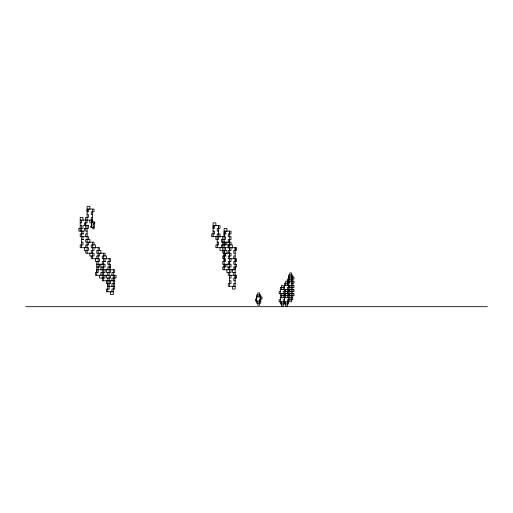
<?xml version="1.0" encoding="UTF-8"?>
<svg xmlns="http://www.w3.org/2000/svg" width="513" height="513" viewBox="0 0 513 513"><rect width="100%" height="100%" fill="white"/><g stroke="black" fill="none" stroke-linecap="round" stroke-linejoin="round"><path stroke-width="0.77" d="M96.765 272.512L96.765 269.755L114.694 269.755L114.694 272.512L111.937 272.512L111.937 275.269M107.794 283.548L107.794 286.305L114.694 286.305M218.615 228.381L218.615 225.617L218.615 239.411L215.858 239.411L215.858 236.653M224.13 266.997L224.13 264.24M224.13 261.483L224.13 250.447M224.13 244.932L224.13 241.777M224.13 237.044L224.13 228.381L226.893 228.381L226.893 231.53M228.272 247.689L228.272 244.932L228.272 248.08M229.651 264.24L229.651 261.483M229.651 255.961L229.651 253.204M229.651 250.447L229.651 239.411M229.651 233.896L229.651 231.139L229.651 244.932M235.166 278.033L235.166 275.269M235.166 266.997L235.166 269.755L222.751 269.755L222.751 266.997L225.508 266.997L225.508 264.24M235.166 261.483L235.166 258.719M235.166 250.447L235.166 247.689L235.166 289.063L232.408 289.063L232.408 286.305M287.357 293.583L287.357 291.519M287.357 281.175L287.357 285.311L287.357 279.104L293.981 279.104L293.981 277.033L288.601 277.033M288.601 283.24L289.223 282.208M284.459 291.519L285.703 289.447L285.703 297.726M288.601 287.376L289.839 285.311L289.839 301.862L291.493 301.862L291.493 272.897L289.839 272.897L289.839 283.24L284.459 283.24L284.459 303.927L285.703 301.862L285.703 305.998L287.357 305.998L287.357 299.791L292.737 299.791L292.737 274.968L288.601 274.968L288.601 303.927L280.322 303.927L280.322 287.376L284.459 287.376M284.459 295.655L285.703 293.583M288.601 291.519L289.839 289.447M288.601 295.655L289.839 293.583M87.107 214.588L88.486 214.588L88.486 217.345L85.729 217.345L85.729 231.139L87.107 231.139M92.622 214.588L91.243 214.588L91.243 211.831L94.007 211.831L94.007 209.067L87.107 209.067L87.107 222.86L84.35 222.86L84.35 225.617M92.622 217.345L91.243 217.345L91.243 220.103M80.214 220.103L92.622 220.103M91.385 221.982L94.828 221.982L94.828 223.367L93.449 223.367L93.449 224.745L94.142 224.745M80.214 222.86L81.593 222.86L81.593 220.103M91.243 222.86L89.865 222.86L89.865 220.103M91.385 223.367L92.071 223.367L92.071 221.982M91.385 224.745L92.071 224.745L92.071 226.124L90.692 226.124L90.692 227.503L94.142 227.503M80.214 225.617L81.593 225.617M94.142 226.124L93.449 226.124L93.449 227.503M213.1 231.139L214.479 231.139L214.479 233.896L211.722 233.896L211.722 236.653L225.508 236.653L225.508 239.411L221.372 239.411L221.372 242.168L231.03 242.168L231.03 244.932M218.615 231.139L217.236 231.139L217.236 228.381L219.994 228.381L219.994 225.617L213.1 225.617L213.1 236.653M83.657 233.896L80.214 233.896L80.214 236.653L88.486 236.653L88.486 239.411M87.107 233.896L85.729 233.896L85.729 236.653M224.13 233.896L226.201 233.896M81.593 239.411L83.657 239.411M81.593 242.168L82.971 242.168L82.971 244.932L80.214 244.932L80.214 247.689L88.486 247.689L88.486 250.447L84.35 250.447L84.35 247.689M217.236 242.168L218.615 242.168L218.615 244.932L215.858 244.932L215.858 247.689L236.544 247.689L236.544 250.447L233.787 250.447L233.787 253.204L235.166 253.204M226.201 244.932L221.372 244.932L221.372 247.689M226.201 255.961L222.751 255.961L222.751 258.719L225.508 258.719L225.508 261.483L222.751 261.483L222.751 264.24L231.03 264.24L231.03 266.997L226.893 266.997L226.893 264.24M235.166 255.961L233.787 255.961L233.787 258.719M105.729 261.483L102.279 261.483L102.279 264.24M96.765 264.24L105.037 264.24L105.037 266.997L100.901 266.997M96.765 266.997L99.522 266.997L99.522 264.24M110.558 266.997L107.794 266.997L107.794 269.755M235.166 272.512L232.408 272.512L232.408 269.755M109.173 275.269L95.386 275.269L95.386 272.512L98.143 272.512L98.143 247.689M229.651 278.033L231.03 278.033L231.03 275.269M114.694 280.791L102.279 280.791L102.279 266.997M229.651 280.791L231.03 280.791L231.03 283.548L228.272 283.548L228.272 286.305L235.166 286.305M235.166 280.791L233.787 280.791L233.787 278.033L236.544 278.033L236.544 275.269L228.272 275.269L228.272 272.512M291.493 283.24L293.981 283.24L293.981 281.175L285.703 281.175L285.703 285.311M114.694 283.548L111.937 283.548L111.937 286.305M235.166 283.548L233.787 283.548L233.787 286.305M284.459 285.311L293.981 285.311L293.981 287.376L287.357 287.376L287.357 297.726M280.322 289.447L293.981 289.447L293.981 291.519L283.221 291.519L283.221 297.726M280.322 291.519L279.085 291.519L279.085 293.583L293.981 293.583L293.981 295.655L280.322 295.655M113.315 291.82L106.415 291.82L106.415 289.063L109.173 289.063L109.173 258.719M256.609 296.976L261.989 296.976L261.989 299.047L259.507 299.047L259.507 305.254L257.853 305.254L257.853 301.112M280.322 297.726L292.737 297.726M256.609 299.047L255.371 299.047L255.371 301.112L260.751 301.112M280.322 299.791L279.085 299.791L279.085 301.862L288.601 301.862M284.459 299.791L283.221 299.791L283.221 305.998L281.566 305.998L281.566 301.862M25.65 306.691L487.35 306.691M283.221 289.447L283.221 285.311L281.566 285.311L281.566 289.447M281.566 293.583L281.566 297.726M259.507 296.976L259.507 292.84L257.853 292.84L257.853 296.976M233.787 269.755L233.787 266.997L236.544 266.997L236.544 264.24L233.787 264.24L233.787 261.483L236.544 261.483L236.544 258.719L228.272 258.719L228.272 255.961L231.03 255.961L231.03 253.204L222.751 253.204L222.751 236.653M233.787 272.512L233.787 275.269M232.408 248.08L232.408 244.932L226.893 244.932L226.893 242.168M231.03 247.689L231.03 250.447L228.272 250.447L228.272 253.204M231.03 258.719L231.03 261.483L228.272 261.483L228.272 264.24M231.03 269.755L231.03 272.512L226.893 272.512L226.893 269.755M229.651 247.689L229.651 286.305M228.272 242.168L228.272 239.411L231.03 239.411L231.03 236.653L228.272 236.653L228.272 233.896L231.03 233.896L231.03 231.139L224.13 231.139L224.13 269.755M228.272 266.997L228.272 269.755M226.893 253.595L226.893 250.447L219.994 250.447L219.994 247.689M225.508 231.139L225.508 233.896M225.508 242.168L225.508 244.932M225.508 247.689L225.508 250.447M225.508 253.204L225.508 255.961M219.994 237.044L219.994 233.896L217.236 233.896L217.236 247.689M215.858 226.015L215.858 222.86L213.1 222.86L213.1 228.381L214.479 228.381L214.479 225.617M114.694 275.269L114.694 289.063L111.937 289.063L111.937 291.82M113.315 269.755L113.315 294.584L110.558 294.584L110.558 291.82M111.937 280.791L111.937 278.033L116.073 278.033L116.073 275.269L110.558 275.269L110.558 278.033L106.415 278.033L106.415 275.269M110.558 280.791L110.558 283.548L106.415 283.548L106.415 280.791M107.794 272.512L107.794 275.269M107.794 278.033L107.794 291.82M106.415 259.116L106.415 255.961L102.279 255.961L102.279 258.719L110.558 258.719L110.558 261.483L107.794 261.483L107.794 264.24L110.558 264.24L110.558 272.512L106.415 272.512L106.415 269.755M105.037 255.961L105.037 253.204L96.765 253.204L96.765 250.447L100.901 250.447L100.901 253.595M105.037 258.719L105.037 261.483M105.037 269.755L105.037 272.512L100.901 272.512L100.901 275.269M105.037 275.269L105.037 278.033L99.522 278.033L99.522 275.269M103.658 253.204L103.658 280.791M100.901 264.24L100.901 269.755M99.522 250.447L99.522 247.689L91.243 247.689L91.243 244.932L95.386 244.932L95.386 248.08M99.522 253.204L99.522 255.961L96.765 255.961L96.765 258.719M96.765 261.483L96.765 275.269M95.386 258.719L95.386 261.483L99.522 261.483L99.522 258.719L91.243 258.719L91.243 255.961M94.142 221.982L94.142 228.881L92.763 228.881L92.763 227.503M94.007 244.932L94.007 242.168L85.729 242.168L85.729 239.411L89.865 239.411L89.865 242.566M94.007 247.689L94.007 250.447L91.243 250.447L91.243 253.204M92.763 222.674L92.763 220.603L91.385 220.603L91.385 227.503M92.622 209.067L92.622 222.174M92.622 242.168L92.622 258.719M89.865 209.464L89.865 206.309L87.107 206.309L87.107 211.831L88.486 211.831L88.486 209.067M89.865 253.204L89.865 255.961L94.007 255.961L94.007 253.204L85.729 253.204L85.729 250.447M88.486 242.168L88.486 244.932L85.729 244.932L85.729 247.689M87.107 225.617L87.107 253.204M85.729 222.86L85.729 225.617M82.971 220.494L82.971 217.345L80.214 217.345L80.214 231.139M82.971 231.139L82.971 233.896M82.971 236.653L82.971 239.411M81.593 225.226L81.593 247.689M88.486 225.617L82.971 225.617L82.971 228.381L78.835 228.381L78.835 231.139L84.35 231.139L84.35 228.381L88.486 228.381L88.486 225.617M260.751 294.911L256.609 294.911L256.609 303.183L260.751 303.183L260.751 294.911"/></g></svg>
